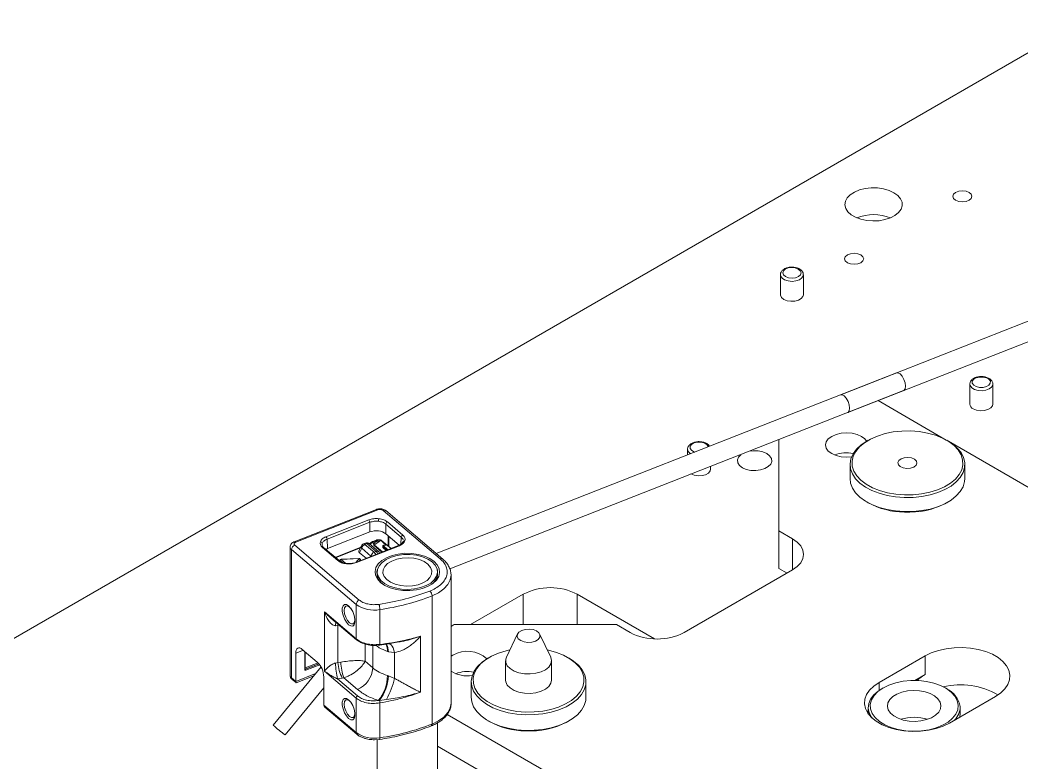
# Model space of a CAD drawing. Header units: millimetres. Extents: x 29 to 2500, y -68 to 1852.
# Drawn here: x 1728.9 to 1990.7, y 995.1 to 1189.2 of the extents above; entities that cross this region are included whole.
import ezdxf

# ---------------------------------------------------------------- set-up
doc = ezdxf.new("R2010")
doc.units = ezdxf.units.MM
doc.header["$LTSCALE"] = 6

msp = doc.modelspace()

# ---------------------------------------------------------------- linework, layer by layer
at = {"color": 7, "linetype": 'Continuous', "lineweight": 18}
for p, q in [((2007.132, 1189.167), (1613.98, 962.205)), ((2075.715, 1143.196), (1943.385, 1091.276)), ((1945.212, 1086.621), (2077.541, 1138.542)), ((1927.623, 1122.63), (1927.623, 1117.405)), ((1933.623, 1117.405), (1933.623, 1122.63)), ((1957.966, 1096.996), (1837.682, 1049.802)), ((1841.23, 1045.823), (1959.792, 1092.342)), ((1977.12, 1094.056), (1977.12, 1088.83)), ((1983.12, 1094.056), (1983.119, 1094)), ((1983.12, 1088.83), (1983.12, 1094.056)), ((1970.955, 1079.442), (1953.135, 1089.73)), ((1927.229, 1079.565), (1927.229, 1055.7)), ((1950.561, 1079.376), (1950.208, 1079.172)), ((1971.424, 1079.172), (1971.071, 1079.376)), ((2061.086, 1027.41), (1971.533, 1079.109)), ((1903.369, 1077.034), (1903.369, 1075.575)), ((1909.103, 1077.825), (1908.763, 1078.253)), ((1909.369, 1071.808), (1909.369, 1072.558)), ((1945.816, 1073.05), (1945.816, 1069.375)), ((1975.816, 1069.375), (1975.816, 1073.05)), ((1950.208, 1063.253), (1950.561, 1063.049)), ((1971.071, 1063.049), (1971.424, 1063.253)), ((1822.107, 1061.313), (1800.603, 1052.876)), ((1800.969, 1052.762), (1822.472, 1061.199)), ((1823.861, 1061.046), (1838.757, 1048.394)), ((1839.405, 1048.339), (1824.509, 1060.992)), ((1820.095, 1058.576), (1808.88, 1054.176)), ((1809.161, 1053.54), (1820.376, 1057.94)), ((1820.376, 1057.94), (1820.355, 1055.416)), ((1828.98, 1054.623), (1824.955, 1058.041)), ((1820.355, 1055.416), (1809.271, 1051.067)), ((1824.542, 1057.481), (1824.521, 1054.958)), ((1824.542, 1057.481), (1828.567, 1054.063)), ((1930.764, 1053.659), (1927.229, 1055.7)), ((1927.229, 1055.7), (1927.229, 1045.902)), ((1807.903, 1052.004), (1807.901, 1052.437)), ((1809.161, 1053.54), (1809.271, 1051.067)), ((1819.209, 1052.5), (1818.68, 1052.292)), ((1821.067, 1052.913), (1820.198, 1052.351)), ((1821.309, 1052.882), (1820.324, 1052.245)), ((1822.015, 1053.288), (1821.093, 1052.926)), ((1822.198, 1053.23), (1821.309, 1052.882)), ((1821.434, 1052.55), (1822.322, 1053.125)), ((1822.546, 1052.764), (1821.658, 1052.19)), ((1822.322, 1053.125), (1822.198, 1053.23)), ((1823.06, 1053.329), (1823.068, 1053.328)), ((1823.068, 1053.328), (1823.069, 1053.327)), ((1824.643, 1051.991), (1823.069, 1053.327)), ((1825.881, 1051.093), (1823.492, 1053.122)), ((1828.049, 1051.961), (1824.521, 1054.958)), ((1825.118, 1054.451), (1825.118, 1051.741)), ((1825.337, 1051.555), (1825.337, 1054.265)), ((1828.567, 1054.063), (1828.483, 1052.204)), ((1829.031, 1053.049), (1829.033, 1052.77)), ((1930.764, 1045.495), (1930.764, 1053.659)), ((1799.531, 1051.468), (1799.531, 1017.99)), ((1799.877, 1050.819), (1816.74, 1036.495)), ((1799.877, 1017.341), (1799.877, 1050.819)), ((1817.567, 1037.636), (1800.704, 1051.96)), ((1807.953, 1051.37), (1811.978, 1047.952)), ((1812.301, 1047.924), (1808.277, 1051.343)), ((1817.949, 1051.407), (1811.281, 1048.791)), ((1817.91, 1051.329), (1811.332, 1048.748)), ((1817.873, 1051.254), (1811.38, 1048.707)), ((1827.87, 1051.874), (1816.656, 1047.474)), ((1816.838, 1047.416), (1828.053, 1051.817)), ((1818.151, 1051.809), (1817.497, 1050.503)), ((1818.23, 1051.184), (1817.644, 1050.012)), ((1817.644, 1050.012), (1819.376, 1048.541)), ((1820.636, 1049.14), (1818.23, 1051.184)), ((1819.574, 1052.386), (1819.045, 1052.178)), ((1819.045, 1052.178), (1821.451, 1050.135)), ((1821.98, 1050.342), (1819.574, 1052.386)), ((1822.627, 1050.288), (1820.222, 1052.331)), ((1823.511, 1050.163), (1821.369, 1051.983)), ((1821.451, 1050.135), (1821.98, 1050.342)), ((1823.631, 1050.21), (1821.563, 1051.967)), ((1823.718, 1051.72), (1823.718, 1051.475)), ((1825.083, 1050.78), (1823.795, 1051.874)), ((1824.835, 1050.683), (1823.805, 1051.558)), ((1823.805, 1051.558), (1823.805, 1051.313)), ((1824.637, 1050.605), (1823.805, 1051.313)), ((1812.541, 1048.024), (1812.541, 1047.861)), ((1812.593, 1047.927), (1812.593, 1047.764)), ((1813.158, 1047.447), (1812.593, 1047.927)), ((1817.55, 1048.524), (1812.828, 1048.324)), ((1817.563, 1048.47), (1812.841, 1048.269)), ((1812.841, 1048.269), (1814.07, 1047.225)), ((1816.764, 1047.516), (1817.563, 1048.47)), ((1817.833, 1048.149), (1817.566, 1047.831)), ((1817.77, 1047.911), (1817.833, 1047.986)), ((1817.833, 1047.986), (1817.833, 1048.149)), ((1817.863, 1048.061), (1817.863, 1048.225)), ((1820.642, 1049.038), (1820.636, 1049.14)), ((1822.243, 1044.979), (1822.243, 1043.883)), ((1838.043, 1043.883), (1838.043, 1044.979)), ((1902.48, 1029.167), (1930.764, 1045.495)), ((1929.349, 1044.678), (1927.229, 1045.902)), ((1841.573, 1010.692), (1841.573, 1044.17)), ((1836.594, 1005.223), (1836.594, 1038.701)), ((1846.647, 1031.208), (1860.407, 1039.152)), ((1860.407, 1031.208), (1860.407, 1039.152)), ((1874.549, 1039.152), (1894.752, 1027.489)), ((1874.549, 1039.152), (1874.549, 1031.208)), ((1816.74, 1027.499), (1808.468, 1034.526)), ((1808.468, 1034.526), (1808.468, 1019.04)), ((1815.049, 1035.79), (1815.425, 1035.397)), ((1816.74, 1036.495), (1816.74, 1027.499)), ((1822.966, 1035.132), (1822.966, 1026.037)), ((1810.19, 1032.92), (1816.83, 1027.281)), ((1812.01, 1030.988), (1811.381, 1030.929)), ((1812.037, 1031.351), (1812.01, 1030.988)), ((1812.392, 1031.05), (1812.01, 1030.988)), ((1812.01, 1021.284), (1812.01, 1030.988)), ((1842.376, 1031.208), (1841.573, 1030.745)), ((1884.802, 1031.208), (1842.376, 1031.208)), ((1884.802, 1031.208), (1888.338, 1029.167)), ((1816.854, 1027.263), (1816.83, 1027.281)), ((1824.714, 1026.077), (1827.944, 1026.675)), ((1833.57, 1028.194), (1833.57, 1013.537)), ((1858.929, 1028.772), (1856.036, 1022.699)), ((1867.607, 1022.699), (1864.714, 1028.772)), ((1802.974, 1024.509), (1801.001, 1023.735)), ((1801.001, 1023.735), (1801.001, 1016.386)), ((1806.622, 1021.41), (1802.687, 1024.752)), ((1803.317, 1019.499), (1803.317, 1024.217)), ((1803.404, 1019.595), (1803.404, 1024.143)), ((1819.094, 1026.163), (1819.094, 1021.634)), ((1821.115, 1025.783), (1821.115, 1019.917)), ((1822.547, 1025.874), (1822.834, 1025.89)), ((1822.911, 1025.823), (1824.707, 1026.067)), ((1825.179, 1024.146), (1824.933, 1024.226)), ((1826.827, 1023.954), (1825.179, 1024.146)), ((1826.827, 1023.954), (1826.827, 1017.137)), ((1806.822, 1021.223), (1803.404, 1019.882)), ((1807.023, 1020.999), (1803.479, 1019.609)), ((1811.381, 1021.155), (1812.01, 1021.284)), ((1812.01, 1021.284), (1812.75, 1021.425)), ((1819.094, 1021.634), (1821.115, 1019.917)), ((1842.022, 1023.248), (1841.573, 1022.955)), ((1851.567, 1022.636), (1851.213, 1022.431)), ((1855.821, 1021.78), (1855.821, 1016.718)), ((1867.821, 1016.718), (1867.821, 1021.78)), ((1872.43, 1022.431), (1872.076, 1022.636)), ((1965.412, 1023.044), (1953.392, 1016.105)), ((1965.412, 1018.145), (1965.412, 1023.044)), ((1807.588, 1020.148), (1795.118, 1004.925)), ((1806.166, 1018.412), (1801.001, 1016.386)), ((1803.479, 1019.609), (1803.535, 1019.561)), ((1807.066, 1020.946), (1803.535, 1019.561)), ((1807.242, 1020.712), (1803.648, 1019.302)), ((1808.468, 1019.04), (1816.74, 1012.013)), ((1801.001, 1016.386), (1799.877, 1017.341)), ((1800.056, 1016.903), (1801.059, 1016.052)), ((1801.094, 1016.046), (1805.712, 1017.858)), ((1808.308, 1010.179), (1808.308, 1017.528)), ((1813.157, 1017.25), (1811.901, 1017.027)), ((1817.139, 1012.578), (1811.901, 1017.027)), ((1813.527, 1017.326), (1813.157, 1017.25)), ((1817.124, 1014.271), (1813.527, 1017.326)), ((1824.933, 1017.9), (1825.179, 1017.819)), ((1825.179, 1017.819), (1826.827, 1017.137)), ((1846.821, 1016.309), (1846.821, 1012.227)), ((1876.821, 1012.227), (1876.821, 1016.309)), ((1953.392, 1014.026), (1953.392, 1016.105)), ((1965.412, 1018.145), (1962.77, 1016.619)), ((1798.212, 1002.39), (1808.308, 1014.715)), ((1954.451, 1014.675), (1954.097, 1014.471)), ((1971.071, 1014.471), (1970.717, 1014.675)), ((1815.049, 1011.294), (1815.425, 1010.9)), ((1816.74, 1012.013), (1816.74, 1003.017)), ((1822.834, 1011.417), (1822.547, 1011.388)), ((1824.714, 1011.653), (1822.834, 1011.417)), ((1822.966, 1001.654), (1822.966, 1010.75)), ((1971.776, 1005.491), (1983.797, 1012.431)), ((1816.74, 1003.017), (1808.308, 1010.179)), ((1808.61, 1009.638), (1816.92, 1002.58)), ((1950.584, 1008.785), (1950.296, 1008.348)), ((1950.584, 1009.573), (1950.584, 1008.022)), ((1950.584, 1008.022), (1950.589, 1007.816)), ((1974.463, 1007.043), (1974.584, 1008.022)), ((1974.584, 1008.022), (1974.584, 1009.573)), ((1838.043, 949.069), (1838.043, 1005.586)), ((1840.548, 1007.771), (1975.312, 929.974)), ((1851.213, 1006.105), (1851.567, 1005.9)), ((1872.076, 1005.9), (1872.43, 1006.105)), ((1821.537, 1001.128), (1822.863, 1001.226)), ((1822.243, 1001.18), (1822.243, 949.076)), ((1838.043, 999.419), (1975.312, 920.175))]:
    msp.add_line(p, q, dxfattribs=at)
at = {"color": 7, "linetype": 'Continuous', "lineweight": 18, "flags": 128}
for points in [[(1957.281, 1144.06), (1956.017, 1144.647), (1954.564, 1145.063), (1952.99, 1145.289), (1951.369, 1145.314), (1949.776, 1145.138), (1948.286, 1144.768), (1946.969, 1144.222), (1945.886, 1143.525), (1945.088, 1142.71), (1944.612, 1141.815), (1944.48, 1140.881), (1944.699, 1139.954), (1945.258, 1139.075), (1946.132, 1138.286), (1947.279, 1137.624), (1948.645, 1137.12), (1950.167, 1136.797), (1951.774, 1136.671), (1953.391, 1136.747), (1954.941, 1137.021), (1956.353, 1137.482), (1957.56, 1138.107), (1958.506, 1138.868), (1959.147, 1139.728), (1959.453, 1140.647), (1959.409, 1141.583), (1959.017, 1142.492), (1958.297, 1143.331), (1957.281, 1144.06)], [(1976.938, 1144.142), (1976.127, 1144.455), (1975.17, 1144.565), (1974.214, 1144.455), (1973.403, 1144.142), (1972.861, 1143.674), (1972.67, 1143.121), (1972.861, 1142.569), (1973.403, 1142.101), (1974.214, 1141.788), (1975.17, 1141.678), (1976.127, 1141.788), (1976.938, 1142.101), (1977.48, 1142.569), (1977.67, 1143.121), (1977.48, 1143.674), (1976.938, 1144.142)], [(1948.654, 1127.814), (1947.843, 1128.127), (1946.886, 1128.236), (1945.929, 1128.127), (1945.118, 1127.814), (1944.576, 1127.346), (1944.386, 1126.793), (1944.576, 1126.241), (1945.118, 1125.773), (1945.929, 1125.46), (1946.886, 1125.35), (1947.843, 1125.46), (1948.654, 1125.773), (1949.196, 1126.241), (1949.386, 1126.793), (1949.196, 1127.346), (1948.654, 1127.814)], [(1930.659, 1121.735), (1931.575, 1121.848), (1932.345, 1122.156), (1932.854, 1122.609), (1933.022, 1123.141), (1932.826, 1123.67), (1932.294, 1124.115), (1931.508, 1124.408), (1930.586, 1124.506), (1929.671, 1124.392), (1928.9, 1124.085), (1928.392, 1123.631), (1928.223, 1123.099), (1928.42, 1122.571), (1928.951, 1122.126), (1929.738, 1121.832), (1930.659, 1121.735)], [(1930.668, 1120.899), (1929.639, 1120.994), (1928.729, 1121.287), (1928.048, 1121.742), (1927.676, 1122.304), (1927.623, 1122.623)], [(1933.623, 1122.634), (1933.585, 1122.355), (1933.243, 1121.787), (1932.586, 1121.321), (1931.691, 1121.012), (1930.668, 1120.899)], [(1927.623, 1117.405), (1927.634, 1117.254), (1927.904, 1116.673), (1928.501, 1116.18), (1929.355, 1115.835), (1930.361, 1115.679), (1931.399, 1115.732), (1932.343, 1115.986), (1933.08, 1116.411), (1933.52, 1116.956), (1933.623, 1117.405)], [(1957.966, 1096.996), (1958.341, 1097.012), (1958.879, 1096.711), (1959.417, 1096.098), (1959.873, 1095.269), (1960.178, 1094.348), (1960.285, 1093.476), (1960.178, 1092.785), (1959.873, 1092.382), (1959.792, 1092.342)], [(1982.12, 1095.312), (1981.46, 1095.696), (1980.596, 1095.904), (1979.659, 1095.906), (1978.793, 1095.7), (1978.129, 1095.319), (1977.768, 1094.821), (1977.765, 1094.28), (1978.12, 1093.78), (1978.78, 1093.396), (1979.644, 1093.188), (1980.581, 1093.186), (1981.447, 1093.392), (1982.111, 1093.773), (1982.473, 1094.271), (1982.476, 1094.812), (1982.12, 1095.312)], [(1983.119, 1094), (1983.101, 1093.862), (1982.807, 1093.285), (1982.188, 1092.801), (1981.32, 1092.469), (1980.307, 1092.328), (1979.272, 1092.395), (1978.339, 1092.663), (1977.62, 1093.099), (1977.204, 1093.65), (1977.121, 1094.024)], [(1945.212, 1086.621), (1945.292, 1086.661), (1945.597, 1087.064), (1945.704, 1087.755), (1945.597, 1088.627), (1945.292, 1089.548), (1944.836, 1090.378), (1944.299, 1090.99), (1943.761, 1091.291), (1943.385, 1091.276)], [(1977.999, 1087.606), (1978.852, 1087.261), (1979.859, 1087.105), (1980.897, 1087.157), (1981.841, 1087.412), (1982.578, 1087.837), (1983.018, 1088.382), (1983.12, 1088.83)], [(1950.138, 1079.131), (1949.669, 1079.739), (1948.795, 1080.397), (1947.656, 1080.901), (1946.33, 1081.219), (1944.906, 1081.327), (1943.483, 1081.219), (1942.156, 1080.901), (1941.017, 1080.397)], [(1960.009, 1065.1), (1962.284, 1065.13), (1964.522, 1065.365), (1966.67, 1065.8), (1968.673, 1066.423), (1970.483, 1067.219), (1972.054, 1068.169), (1973.349, 1069.249), (1974.336, 1070.432), (1974.989, 1071.69), (1975.294, 1072.992), (1975.242, 1074.305), (1974.834, 1075.598), (1974.082, 1076.837), (1973.003, 1077.994), (1971.624, 1079.038), (1969.979, 1079.946), (1968.108, 1080.693), (1966.057, 1081.263), (1963.878, 1081.64), (1961.623, 1081.816), (1959.348, 1081.786), (1957.11, 1081.551), (1954.963, 1081.116), (1952.959, 1080.493), (1951.15, 1079.697), (1949.578, 1078.747), (1948.283, 1077.667), (1947.297, 1076.484), (1946.643, 1075.226), (1946.339, 1073.924), (1946.391, 1072.611), (1946.798, 1071.318), (1947.55, 1070.079), (1948.629, 1068.922), (1950.008, 1067.878), (1951.654, 1066.97), (1953.524, 1066.223), (1955.575, 1065.653), (1957.754, 1065.276), (1960.009, 1065.1)], [(1908.369, 1078.29), (1907.709, 1078.673), (1906.845, 1078.882), (1905.908, 1078.884), (1905.042, 1078.678), (1904.378, 1078.297), (1904.017, 1077.799), (1904.014, 1077.258), (1904.369, 1076.758), (1905.029, 1076.374), (1905.229, 1076.305)], [(1941.017, 1080.397), (1940.143, 1079.739), (1939.594, 1078.973), (1939.406, 1078.152), (1939.594, 1077.33), (1940.143, 1076.564), (1941.017, 1075.906), (1942.156, 1075.402), (1943.483, 1075.085), (1944.906, 1074.977), (1946.23, 1075.07)], [(1959.981, 1064.404), (1957.705, 1064.579), (1955.501, 1064.952), (1953.423, 1065.515), (1951.517, 1066.255), (1949.829, 1067.154), (1948.399, 1068.192), (1947.26, 1069.343), (1946.439, 1070.581), (1945.954, 1071.877), (1945.818, 1073.2), (1946.034, 1074.52), (1946.596, 1075.805), (1947.491, 1077.026), (1948.699, 1078.154), (1950.191, 1079.162), (1950.208, 1079.172)], [(1971.424, 1079.172), (1972.553, 1078.442), (1973.841, 1077.345), (1974.824, 1076.147), (1975.479, 1074.876), (1975.79, 1073.562), (1975.75, 1072.237), (1975.36, 1070.93), (1974.629, 1069.674), (1973.575, 1068.496), (1972.221, 1067.425), (1970.6, 1066.486), (1968.75, 1065.701), (1966.713, 1065.088), (1964.539, 1064.661), (1962.277, 1064.432), (1959.981, 1064.404)], [(1908.752, 1077.687), (1908.724, 1077.79), (1908.369, 1078.29)], [(1919.48, 1076.525), (1920.544, 1076.644), (1921.821, 1076.592), (1923.021, 1076.333), (1924.047, 1075.89), (1924.814, 1075.298), (1925.262, 1074.605), (1925.353, 1073.868), (1925.081, 1073.145), (1924.467, 1072.496), (1923.561, 1071.974), (1922.437, 1071.619), (1921.186, 1071.462), (1919.908, 1071.515), (1918.708, 1071.773), (1917.683, 1072.216), (1917.683, 1072.216)], [(1917.683, 1072.216), (1916.915, 1072.808), (1916.467, 1073.501), (1916.376, 1074.239), (1916.648, 1074.961), (1917.262, 1075.61), (1917.393, 1075.706)], [(1960.677, 1072.017), (1961.643, 1072.096), (1962.483, 1072.382), (1963.069, 1072.832), (1963.312, 1073.378), (1963.176, 1073.935), (1962.68, 1074.42), (1961.9, 1074.759), (1960.955, 1074.899), (1959.989, 1074.82), (1959.15, 1074.534), (1958.563, 1074.084), (1958.32, 1073.538), (1958.457, 1072.981), (1958.953, 1072.496), (1959.732, 1072.157), (1960.677, 1072.017)], [(1904.248, 1070.584), (1905.101, 1070.239), (1906.107, 1070.083), (1907.145, 1070.135), (1908.09, 1070.389), (1908.826, 1070.815), (1909.267, 1071.36), (1909.369, 1071.808)], [(1945.816, 1069.375), (1945.954, 1068.202), (1946.439, 1066.906), (1947.26, 1065.668), (1948.399, 1064.517), (1949.829, 1063.48), (1951.517, 1062.581), (1953.423, 1061.841), (1955.501, 1061.278), (1957.705, 1060.904), (1959.981, 1060.729)], [(1959.981, 1060.729), (1962.277, 1060.757), (1964.539, 1060.987), (1966.713, 1061.413), (1968.75, 1062.026), (1970.6, 1062.812), (1972.221, 1063.751), (1973.575, 1064.822), (1974.629, 1065.999), (1975.36, 1067.256), (1975.75, 1068.563), (1975.816, 1069.375)], [(1930.764, 1053.659), (1932.008, 1052.785), (1932.932, 1051.787), (1933.501, 1050.704), (1933.693, 1049.577), (1933.501, 1048.451), (1932.932, 1047.368), (1932.008, 1046.37), (1930.764, 1045.495)], [(1837.131, 1047.721), (1837.966, 1046.822), (1838.459, 1045.843), (1838.589, 1044.826), (1838.349, 1043.815), (1837.751, 1042.856), (1836.82, 1041.989), (1835.597, 1041.253), (1834.136, 1040.68), (1832.501, 1040.294), (1830.762, 1040.114), (1828.996, 1040.146), (1827.281, 1040.389), (1825.69, 1040.833), (1824.294, 1041.458), (1823.154, 1042.237), (1822.319, 1043.135), (1821.826, 1044.115), (1821.697, 1045.132), (1821.937, 1046.142), (1822.535, 1047.102), (1823.466, 1047.968), (1824.688, 1048.704), (1826.149, 1049.278), (1827.785, 1049.663), (1829.524, 1049.844), (1831.289, 1049.812), (1833.005, 1049.568), (1834.595, 1049.125), (1835.991, 1048.5), (1837.131, 1047.721)], [(1814.271, 1047.191), (1814.267, 1047.191), (1814.251, 1047.179), (1814.234, 1047.149), (1814.216, 1047.103)], [(1817.833, 1048.149), (1817.857, 1048.192), (1817.863, 1048.225)], [(1817.863, 1048.061), (1817.857, 1048.029), (1817.833, 1047.986)], [(1820.636, 1049.14), (1820.759, 1049.114), (1820.814, 1049.105)], [(1833.583, 1040.873), (1835.032, 1041.396), (1836.251, 1042.087), (1837.186, 1042.912), (1837.79, 1043.835), (1838.037, 1044.811), (1837.915, 1045.794), (1837.43, 1046.74), (1836.604, 1047.603), (1835.476, 1048.343), (1834.098, 1048.926), (1832.535, 1049.325), (1830.861, 1049.52), (1829.153, 1049.503), (1827.491, 1049.275), (1825.954, 1048.845), (1824.612, 1048.235), (1823.528, 1047.472), (1822.754, 1046.593), (1822.326, 1045.639), (1822.263, 1044.653), (1822.568, 1043.683), (1823.228, 1042.773), (1824.211, 1041.967), (1825.471, 1041.301), (1826.95, 1040.807), (1828.578, 1040.508), (1830.279, 1040.419), (1831.974, 1040.542), (1833.583, 1040.873)], [(1832.93, 1041.653), (1834.228, 1042.135), (1835.288, 1042.782), (1836.05, 1043.556), (1836.468, 1044.414), (1836.518, 1045.304), (1836.198, 1046.175), (1835.526, 1046.977), (1834.541, 1047.663), (1833.301, 1048.192), (1831.877, 1048.535), (1830.352, 1048.671), (1828.815, 1048.593), (1827.356, 1048.304), (1826.058, 1047.823), (1824.997, 1047.176), (1824.236, 1046.401), (1823.818, 1045.544), (1823.768, 1044.653), (1824.088, 1043.782), (1824.76, 1042.98), (1825.744, 1042.295), (1826.985, 1041.765), (1828.409, 1041.422), (1829.934, 1041.286), (1831.47, 1041.364), (1832.93, 1041.653)], [(1836.594, 1038.701), (1838.311, 1039.537), (1839.713, 1040.55), (1840.748, 1041.7), (1841.376, 1042.945), (1841.573, 1044.17)], [(1841.573, 1044.17), (1841.573, 1044.237), (1841.566, 1044.409)], [(1814.801, 1036.101), (1815.378, 1035.464), (1815.885, 1034.607), (1816.261, 1033.636), (1816.462, 1032.666), (1816.462, 1031.816), (1816.261, 1031.186), (1815.885, 1030.854), (1815.378, 1030.86), (1814.801, 1031.202), (1814.224, 1031.84), (1813.717, 1032.696), (1813.34, 1033.667), (1813.14, 1034.637), (1813.14, 1035.488), (1813.34, 1036.117), (1813.717, 1036.449), (1814.224, 1036.443), (1814.801, 1036.101)], [(1816.445, 1032.797), (1816.455, 1032.555), (1816.348, 1031.865), (1816.043, 1031.462), (1815.587, 1031.406), (1815.049, 1031.708), (1814.512, 1032.32), (1814.056, 1033.15), (1813.751, 1034.071), (1813.644, 1034.943), (1813.751, 1035.633), (1814.056, 1036.037), (1814.512, 1036.092), (1815.049, 1035.79), (1815.049, 1035.79)], [(1861.988, 1030.042), (1860.954, 1029.97), (1860.024, 1029.699), (1859.311, 1029.261), (1858.9, 1028.708), (1858.842, 1028.107), (1859.144, 1027.531), (1859.768, 1027.05), (1860.64, 1026.721), (1861.654, 1026.583), (1862.689, 1026.655), (1863.619, 1026.926), (1864.332, 1027.365), (1864.742, 1027.917), (1864.8, 1028.518), (1864.499, 1029.094), (1863.874, 1029.575), (1863.003, 1029.905), (1861.988, 1030.042)], [(1826.827, 1023.954), (1826.655, 1024.579), (1826.445, 1025.121), (1826.202, 1025.568), (1825.931, 1025.908), (1825.64, 1026.133), (1825.335, 1026.237), (1825.27, 1026.244)], [(1802.687, 1024.752), (1802.358, 1024.984), (1802.042, 1025.114), (1801.75, 1025.135), (1801.495, 1025.047), (1801.285, 1024.854), (1801.129, 1024.563), (1801.033, 1024.185), (1801.001, 1023.735)], [(1822.966, 1026.037), (1822.961, 1025.965), (1822.951, 1025.905), (1822.938, 1025.86), (1822.922, 1025.832), (1822.902, 1025.82), (1822.881, 1025.826), (1822.858, 1025.85), (1822.834, 1025.89)], [(1856.942, 1024.6), (1855.968, 1024.376), (1853.964, 1023.753), (1852.155, 1022.957), (1850.583, 1022.007), (1849.288, 1020.927), (1848.302, 1019.743), (1847.648, 1018.485), (1847.344, 1017.184), (1847.396, 1015.87), (1847.803, 1014.578), (1848.555, 1013.338), (1849.634, 1012.182), (1851.013, 1011.137), (1852.659, 1010.23), (1854.53, 1009.482), (1856.58, 1008.913), (1858.759, 1008.536), (1861.014, 1008.36)], [(1861.014, 1008.36), (1863.289, 1008.39), (1865.527, 1008.625), (1867.675, 1009.059), (1869.678, 1009.682), (1871.488, 1010.478), (1873.059, 1011.428), (1874.354, 1012.508), (1875.341, 1013.692), (1875.994, 1014.95), (1876.299, 1016.252), (1876.247, 1017.565), (1875.84, 1018.857), (1875.087, 1020.097), (1874.008, 1021.253), (1872.629, 1022.298), (1870.984, 1023.205), (1869.113, 1023.953), (1867.063, 1024.522), (1866.701, 1024.6)], [(1983.797, 1012.431), (1985.185, 1013.377), (1986.284, 1014.441), (1987.064, 1015.596), (1987.505, 1016.809), (1987.594, 1018.048), (1987.328, 1019.278), (1986.715, 1020.465), (1985.772, 1021.579), (1984.525, 1022.588), (1983.007, 1023.464), (1981.259, 1024.184), (1979.33, 1024.729), (1977.273, 1025.082), (1975.142, 1025.236), (1972.997, 1025.185), (1970.895, 1024.93), (1968.895, 1024.48), (1967.051, 1023.845), (1965.412, 1023.044)], [(1860.986, 1007.664), (1858.71, 1007.838), (1856.506, 1008.212), (1854.428, 1008.775), (1852.522, 1009.515), (1850.834, 1010.414), (1849.404, 1011.451), (1848.265, 1012.603), (1847.444, 1013.841), (1846.959, 1015.136), (1846.823, 1016.46), (1847.039, 1017.78), (1847.601, 1019.065), (1848.496, 1020.286), (1849.704, 1021.414), (1851.196, 1022.422), (1851.213, 1022.431)], [(1856.036, 1022.699), (1855.863, 1022.19), (1855.874, 1021.322), (1856.258, 1020.482), (1856.992, 1019.724), (1858.03, 1019.096), (1859.305, 1018.636), (1860.739, 1018.373), (1862.241, 1018.325), (1863.716, 1018.494), (1865.072, 1018.869), (1866.224, 1019.427), (1867.1, 1020.133), (1867.643, 1020.943), (1867.821, 1021.805), (1867.622, 1022.666), (1867.607, 1022.699)], [(1872.43, 1022.431), (1873.558, 1021.702), (1874.846, 1020.605), (1875.829, 1019.406), (1876.484, 1018.136), (1876.795, 1016.822), (1876.755, 1015.497), (1876.365, 1014.19), (1875.634, 1012.933), (1874.58, 1011.756), (1873.226, 1010.685), (1871.605, 1009.746), (1869.755, 1008.96), (1867.719, 1008.347), (1865.544, 1007.921), (1863.282, 1007.691), (1860.986, 1007.664)], [(1855.821, 1016.718), (1855.874, 1016.259), (1856.258, 1015.42), (1856.992, 1014.662), (1858.03, 1014.033), (1859.305, 1013.573), (1860.739, 1013.311), (1862.241, 1013.262), (1863.716, 1013.431), (1865.072, 1013.807), (1866.224, 1014.365), (1867.1, 1015.071), (1867.643, 1015.88), (1867.821, 1016.718)], [(1953.392, 1016.105), (1952.004, 1015.159), (1950.905, 1014.094), (1950.124, 1012.939), (1949.684, 1011.726), (1949.595, 1010.488), (1949.861, 1009.258), (1950.473, 1008.07), (1951.416, 1006.956), (1952.664, 1005.948), (1954.182, 1005.071), (1955.929, 1004.351), (1957.858, 1003.807), (1959.916, 1003.453), (1962.047, 1003.3), (1964.192, 1003.351), (1966.293, 1003.605), (1968.293, 1004.056), (1970.138, 1004.69), (1971.776, 1005.491)], [(1974.079, 1010.179), (1973.833, 1011.361), (1973.226, 1012.498), (1972.276, 1013.555), (1971.015, 1014.496), (1969.483, 1015.293), (1967.73, 1015.919), (1965.811, 1016.354), (1963.788, 1016.584), (1961.726, 1016.602), (1959.692, 1016.407), (1957.751, 1016.006), (1955.966, 1015.411), (1954.393, 1014.641), (1953.083, 1013.722), (1952.079, 1012.683), (1951.412, 1011.556), (1951.105, 1010.379), (1951.166, 1009.19), (1951.594, 1008.026), (1952.376, 1006.924), (1953.486, 1005.921), (1954.888, 1005.048), (1956.537, 1004.334), (1958.381, 1003.802), (1960.36, 1003.468), (1962.41, 1003.343), (1964.466, 1003.432), (1966.462, 1003.731), (1968.332, 1004.232), (1970.019, 1004.916), (1971.466, 1005.764), (1972.627, 1006.748), (1973.466, 1007.835), (1973.955, 1008.991), (1974.079, 1010.179)], [(1951.599, 1006.784), (1951.435, 1007.011), (1950.834, 1008.168), (1950.589, 1009.367), (1950.709, 1010.572), (1951.19, 1011.748), (1952.018, 1012.857), (1953.166, 1013.866), (1954.097, 1014.471)], [(1962.792, 1005.942), (1964.344, 1006.07), (1965.807, 1006.394), (1967.109, 1006.898), (1968.184, 1007.557), (1968.978, 1008.337), (1969.452, 1009.2), (1969.581, 1010.102), (1969.359, 1010.997), (1968.798, 1011.842), (1967.924, 1012.594), (1966.784, 1013.214), (1965.432, 1013.673), (1963.938, 1013.946), (1962.376, 1014.021), (1960.824, 1013.893), (1959.36, 1013.568), (1958.059, 1013.064), (1956.984, 1012.406), (1956.19, 1011.626), (1955.716, 1010.763), (1955.587, 1009.861), (1955.809, 1008.965), (1956.37, 1008.12), (1957.243, 1007.369), (1958.384, 1006.748), (1959.736, 1006.29), (1961.23, 1006.017), (1962.792, 1005.942)], [(1814.801, 1011.605), (1815.378, 1010.967), (1815.885, 1010.111), (1816.261, 1009.14), (1816.462, 1008.17), (1816.462, 1007.319), (1816.261, 1006.69), (1815.885, 1006.358), (1815.378, 1006.364), (1814.801, 1006.706), (1814.224, 1007.343), (1813.717, 1008.2), (1813.34, 1009.171), (1813.14, 1010.141), (1813.14, 1010.991), (1813.34, 1011.621), (1813.717, 1011.953), (1814.224, 1011.947), (1814.801, 1011.605)], [(1816.445, 1008.301), (1816.455, 1008.059), (1816.348, 1007.369), (1816.043, 1006.965), (1815.587, 1006.91), (1815.049, 1007.211), (1814.512, 1007.824), (1814.056, 1008.653), (1813.751, 1009.574), (1813.644, 1010.446), (1813.751, 1011.137), (1814.056, 1011.54), (1814.512, 1011.596), (1815.049, 1011.294), (1815.049, 1011.294)], [(1841.573, 1010.692), (1841.376, 1009.467), (1840.748, 1008.222), (1839.713, 1007.072), (1838.311, 1006.059), (1836.594, 1005.223)], [(1846.821, 1012.227), (1846.959, 1011.054), (1847.444, 1009.758), (1848.265, 1008.52), (1849.404, 1007.369), (1850.834, 1006.331), (1852.522, 1005.432), (1854.428, 1004.692), (1856.506, 1004.129), (1858.71, 1003.756), (1860.986, 1003.581)], [(1860.986, 1003.581), (1863.282, 1003.609), (1865.544, 1003.838), (1867.719, 1004.265), (1869.755, 1004.878), (1871.605, 1005.663), (1873.226, 1006.602), (1874.58, 1007.673), (1875.634, 1008.851), (1876.365, 1010.107), (1876.755, 1011.414), (1876.821, 1012.227)]]:
    msp.add_lwpolyline(points, dxfattribs=at)
at = {"color": 7, "linetype": 'Continuous', "lineweight": 18}
for centre, radius, start, end in [((1951.977, 1126.413), 11.912, 68.38296, 111.61704), ((1978.545, 1088.925), 1.428, 183.79655, 247.52359), ((1904.85, 1077.187), 1.492, 187.14168, 241.48417), ((1944.908, 1067.282), 8.829, 78.4755, 110.73895), ((1960.182, 1080.793), 20.185, 241.53318, 269.5082), ((1961.205, 1081.484), 20.909, 266.72095, 298.15434), ((1822.195, 1060.955), 0.369, 41.37433, 103.85248), ((1824.141, 1060.493), 0.619, 53.57016, 116.82867), ((1819.438, 1057.906), 0.938, 2.07364, 45.57953), ((1825.23, 1058.197), 2.607, 164.59482, 179.64932), ((1825.209, 1057.421), 0.67, 112.2497, 174.85984), ((1800.691, 1052.517), 0.37, 41.40806, 103.59918), ((1807.382, 1052.36), 0.525, 8.40747, 86.91647), ((1808.223, 1053.506), 0.938, 2.07364, 45.57953), ((1819.574, 1051.569), 1, 49.65612, 111.42298), ((1819.298, 1052.144), 0.367, 41.18528, 104.04153), ((1819.854, 1051.831), 0.621, 53.68323, 116.7156), ((1821.567, 1052.248), 0.33, 113.69456, 233.24899), ((1821.218, 1052.167), 0.44, 3.02228, 60.66403), ((1822.059, 1053.109), 0.185, 41.37433, 103.85248), ((1822.795, 1051.829), 1.524, 79.99844, 113.08547), ((1822.107, 1052.741), 0.44, 3.02228, 60.66403), ((1822.872, 1052.382), 0.965, 49.98168, 78.20232), ((1829.234, 1054.003), 0.67, 112.2497, 174.85984), ((1829.434, 1052.713), 0.406, 77.3177, 171.967), ((1800.371, 1051.499), 0.84, 182.14026, 234.00596), ((1801.206, 1050.726), 1.332, 112.13559, 175.99328), ((1808.092, 1051.088), 0.315, 52.82288, 116.15017), ((1818.734, 1051.566), 0.632, 157.3562, 217.17001), ((1819.045, 1051.361), 1, 111.42298, 153.40644), ((1819.575, 1050.913), 1.371, 112.73473, 168.6205), ((1818.764, 1051.922), 0.38, 42.37851, 102.8483), ((1821.981, 1048.87), 1.371, 112.73473, 168.6205), ((1821.453, 1051.817), 0.186, 53.57016, 116.82867), ((1820.314, 1048.923), 1.661, 20.95903, 46.82182), ((1821.764, 1051.982), 0.233, 116.98151, 176.4596), ((1822.259, 1049.787), 0.621, 53.68323, 116.7156), ((1820.844, 1049.131), 1.661, 20.95903, 46.82182), ((1821.98, 1049.526), 1, 23.38847, 49.65612), ((1823.928, 1051.483), 0.21, 182.10184, 234.00843), ((1823.917, 1051.719), 0.197, 128.20126, 235.23275), ((1824.369, 1050.586), 1.431, 78.95751, 107.56217), ((1827.914, 1051.694), 0.185, 41.51495, 103.71186), ((1812.117, 1047.667), 0.317, 54.21653, 116.05839), ((1812.841, 1048.024), 0.3, 92.42885, 180), ((1812.667, 1048.029), 0.126, 182.02127, 234.089), ((1812.667, 1047.866), 0.126, 182.02127, 234.089), ((1812.992, 1047.899), 0.4, 112.13559, 175.99328), ((1812.753, 1048.278), 0.0887, 354.59392, 31.54382), ((1816.7, 1047.294), 0.185, 41.49067, 103.89665), ((1817.563, 1048.225), 0.3, 0, 92.42885), ((1817.474, 1048.478), 0.0887, 354.59392, 31.54382), ((1817.47, 1048.117), 0.364, 5.0268, 75.24773), ((1839.036, 1047.824), 0.634, 54.84014, 116.08338), ((1825.756, 1044.705), 3.552, 166.80691, 244.82914), ((1834.399, 1044.759), 3.668, 295.11069, 11.90661), ((1834.736, 1038.656), 1.859, 1.38562, 46.00017), ((1867.478, 1025.505), 15.37, 62.60967, 117.39033), ((1818.069, 1036.402), 1.332, 112.13559, 175.99328), ((1814.413, 1095.596), 61.065, 278.05118, 291.29842), ((1821.473, 1043.214), 8.218, 234.83631, 280.46597), ((1818.965, 1035.126), 4.001, 0.08715, 20.21145), ((1817.436, 1030.817), 6.056, 170.31579, 178.94019), ((1895.409, 1042.814), 15.37, 242.60967, 297.39033), ((1817.016, 1027.485), 0.276, 176.94957, 227.61082), ((1821.546, 1024.478), 3.396, 355.75348, 26.68002), ((1822.086, 1024.363), 3.101, 355.98406, 33.50625), ((1845.824, 1016.682), 7.587, 47.49844, 120.07054), ((1802.692, 1017.395), 5.618, 1.35103, 45.60975), ((1835.517, 1022.094), 24.154, 182.2261, 192.10738), ((1821.179, 1021.712), 9.179, 182.67144, 209.08398), ((1827.076, 1022.018), 14.338, 182.36958, 199.10285), ((1803.29, 1019.611), 0.115, 283.27062, 351.67975), ((1803.694, 1019.841), 0.316, 203.80611, 227.23492), ((1803.479, 1019.671), 0.124, 233.38884, 296.84218), ((1803.418, 1019.753), 0.157, 265.69549, 292.88166), ((1803.273, 1019.293), 0.375, 1.35103, 45.60975), ((1814.465, 1020.384), 6.667, 293.51282, 355.97776), ((1845.837, 1025.705), 7.903, 237.34925, 279.02152), ((1845.909, 1010.142), 8.82, 79.82646, 110.73342), ((1800.37, 1018.021), 0.84, 182.10184, 234.00843), ((1800.427, 1017.311), 0.551, 176.88715, 227.75381), ((1814.78, 1017.928), 10.153, 319.89998, 359.84681), ((1814.028, 1018.273), 11.161, 322.10103, 357.66854), ((1800.005, 1024.321), 27.767, 332.85787, 345.0057), ((1970.281, 1009.522), 9.902, 119.45015, 134.3336), ((1974.601, 995.966), 19.537, 59.72107, 103.20504), ((1968.381, 1008.803), 6.274, 8.95644, 64.61797), ((1817.405, 1011.966), 0.667, 113.51282, 175.97776), ((1820.696, 1010.649), 2.273, 2.53339, 19.75295), ((1969.623, 1009.77), 4.956, 315.20871, 0.10998), ((1861.187, 1023.645), 20.185, 241.53318, 269.5082), ((1862.21, 1024.335), 20.909, 266.72095, 298.15434), ((1962.584, 995.673), 11.34, 72.20644, 107.79356), ((1819.218, 1031.19), 35.646, 227.46123, 233.894), ((1817.29, 1002.987), 0.55, 176.87079, 228.10857), ((1821.473, 1009.735), 8.218, 234.83631, 280.46597), ((1814.413, 1062.118), 61.065, 278.05118, 291.29842), ((1836.149, 1005.147), 0.451, 302.88963, 9.68013), ((1822.459, 1001.547), 0.518, 321.49483, 11.93805)]:
    msp.add_arc(centre, radius, start, end, dxfattribs=at)
for centre, major_axis, ratio, start_param, end_param in [((1822.04, 1053.983), (3, 0.001), 0.5776556, 0.5970331, 2.1671442), ((1821.309, 1052.474), (-0.229, 0.446), 0.5382888, 5.5219292, 6.3658551), ((1822.322, 1051.492), (1.012, 1.751), 0.5651619, 0.2481263, 0.796475), ((1810.959, 1049.635), (3.002, -0.001), 0.57692, 2.1683338, 2.3539038), ((1818.519, 1050.312), (1.059, -0.056), 0.5535506, 2.9044319, 3.7693038), ((1801.266, 1017.188), (0.191, 1.144), 0.1608114, 2.3739719, 3.2374782), ((1809.698, 1010.026), (1.383, -0.23), 0.577199, 3.2374782, 3.9092134)]:
    msp.add_ellipse(centre, major_axis=major_axis, ratio=ratio, start_param=start_param, end_param=end_param, dxfattribs=at)
for points, knots in [([(1933.587, 1122.632), (1933.584, 1122.794), (1933.578, 1123.175), (1933.217, 1123.701), (1932.64, 1124.161), (1931.842, 1124.488), (1930.895, 1124.642), (1929.904, 1124.596), (1928.982, 1124.348), (1928.245, 1123.925), (1927.793, 1123.372), (1927.587, 1122.9), (1927.637, 1122.657), (1927.644, 1122.623)], [0, 0, 0, 0, 0.0684959, 0.1609976, 0.2572307, 0.3619719, 0.469633, 0.5773406, 0.6861396, 0.7975311, 0.8944061, 0.985198, 1, 1, 1, 1]), ([(1982.514, 1095.275), (1982.394, 1095.367), (1982.062, 1095.623), (1981.351, 1095.909), (1980.401, 1096.068), (1979.41, 1096.023), (1978.487, 1095.777), (1977.749, 1095.356), (1977.291, 1094.803), (1977.084, 1094.318), (1977.138, 1094.06), (1977.149, 1094.012)], [0, 0, 0, 0, 0.0735627, 0.2047975, 0.3376721, 0.4706034, 0.6048699, 0.7423157, 0.8619841, 0.9740719, 1, 1, 1, 1]), ([(1983.102, 1093.98), (1983.108, 1094.007), (1983.169, 1094.252), (1982.994, 1094.752), (1982.676, 1095.098), (1982.514, 1095.275)], [0, 0, 0, 0, 0.05876509, 0.51989109, 1, 1, 1, 1]), ([(1908.763, 1078.253), (1908.643, 1078.345), (1908.311, 1078.601), (1907.599, 1078.887), (1906.65, 1079.045), (1905.658, 1079.001), (1904.735, 1078.755), (1903.998, 1078.333), (1903.54, 1077.781), (1903.333, 1077.295), (1903.387, 1077.038), (1903.397, 1076.99)], [0, 0, 0, 0, 0.0735627, 0.2047975, 0.3376721, 0.4706034, 0.6048699, 0.7423157, 0.8619841, 0.9740719, 1, 1, 1, 1]), ([(1823.034, 1061.482), (1822.764, 1061.466), (1822.44, 1061.445), (1822.157, 1061.328), (1822.11, 1061.309)], [0, 0, 0, 0, 0.8336288, 1, 1, 1, 1]), ([(1822.472, 1061.199), (1822.584, 1061.233), (1822.756, 1061.286), (1823.019, 1061.303), (1823.223, 1061.293), (1823.419, 1061.259), (1823.653, 1061.188), (1823.78, 1061.102), (1823.861, 1061.046)], [0, 0, 0, 0, 0.239443, 0.3695502, 0.4999998, 0.6301073, 0.760557, 1, 1, 1, 1]), ([(1824.491, 1060.973), (1824.438, 1061.027), (1824.287, 1061.182), (1823.928, 1061.336), (1823.491, 1061.462), (1823.177, 1061.476), (1823.034, 1061.482)], [0, 0, 0, 0, 0.14782, 0.423679, 0.7389857, 1, 1, 1, 1]), ([(1822.717, 1058.89), (1822.253, 1058.913), (1821.325, 1058.959), (1820.505, 1058.704), (1820.095, 1058.576)], [0, 0, 0, 0, 0.4999537, 1, 1, 1, 1]), ([(1820.376, 1057.94), (1820.552, 1058.001), (1820.899, 1058.121), (1821.658, 1058.257), (1822.241, 1058.23), (1822.624, 1058.213)], [0, 0, 0, 0, 0.2608596, 0.5148415, 1, 1, 1, 1]), ([(1822.624, 1058.213), (1822.99, 1058.148), (1823.549, 1058.049), (1824.17, 1057.761), (1824.417, 1057.575), (1824.542, 1057.481)], [0, 0, 0, 0, 0.4851585, 0.7391404, 1, 1, 1, 1]), ([(1824.955, 1058.041), (1824.655, 1058.247), (1824.056, 1058.658), (1823.163, 1058.813), (1822.717, 1058.89)], [0, 0, 0, 0, 0.5000463, 1, 1, 1, 1]), ([(1800.606, 1052.872), (1800.56, 1052.855), (1800.358, 1052.78), (1800.039, 1052.569), (1799.714, 1052.195), (1799.533, 1051.799), (1799.551, 1051.548), (1799.556, 1051.467)], [0, 0, 0, 0, 0.07599, 0.3357239, 0.6015862, 0.8720747, 1, 1, 1, 1]), ([(1800.704, 1051.96), (1800.644, 1052.024), (1800.552, 1052.124), (1800.524, 1052.275), (1800.542, 1052.393), (1800.601, 1052.507), (1800.723, 1052.642), (1800.872, 1052.715), (1800.969, 1052.762)], [0, 0, 0, 0, 0.239443, 0.3695502, 0.4999998, 0.6301073, 0.760557, 1, 1, 1, 1]), ([(1807.41, 1052.884), (1807.37, 1052.616), (1807.29, 1052.08), (1807.732, 1051.607), (1807.953, 1051.37)], [0, 0, 0, 0, 0.4999537, 1, 1, 1, 1]), ([(1808.88, 1054.176), (1808.524, 1054.003), (1807.811, 1053.656), (1807.544, 1053.141), (1807.41, 1052.884)], [0, 0, 0, 0, 0.5000463, 1, 1, 1, 1]), ([(1807.901, 1052.437), (1808.013, 1052.648), (1808.185, 1052.97), (1808.68, 1053.327), (1808.999, 1053.468), (1809.161, 1053.54)], [0, 0, 0, 0, 0.4851585, 0.7391404, 1, 1, 1, 1]), ([(1822.665, 1053.402), (1822.504, 1053.396), (1822.286, 1053.388), (1822.071, 1053.308), (1822.015, 1053.288)], [0, 0, 0, 0, 0.7392884, 1, 1, 1, 1]), ([(1823.068, 1053.328), (1823.078, 1053.317), (1823.101, 1053.291), (1823.104, 1053.233), (1823.05, 1053.119), (1822.849, 1052.958), (1822.655, 1052.834), (1822.546, 1052.764)], [0, 0, 0, 0, 0.0543983, 0.1283682, 0.2522686, 0.5792594, 1, 1, 1, 1]), ([(1823.468, 1053.107), (1823.405, 1053.177), (1823.325, 1053.266), (1823.211, 1053.291), (1823.188, 1053.296)], [0, 0, 0, 0, 0.79657631, 1, 1, 1, 1]), ([(1829.057, 1052.879), (1828.97, 1052.711), (1828.833, 1052.444), (1828.379, 1052.102), (1828.045, 1051.952), (1827.871, 1051.874)], [0, 0, 0, 0, 0.4487566, 0.7111721, 1, 1, 1, 1]), ([(1828.053, 1051.817), (1828.409, 1051.99), (1829.122, 1052.336), (1829.39, 1052.851), (1829.523, 1053.109)], [0, 0, 0, 0, 0.5000463, 1, 1, 1, 1]), ([(1828.567, 1054.063), (1828.667, 1053.962), (1828.864, 1053.762), (1829.031, 1053.531), (1829.03, 1053.408), (1829.03, 1053.399)], [0, 0, 0, 0, 0.487715, 0.962571, 1, 1, 1, 1]), ([(1829.523, 1053.109), (1829.563, 1053.377), (1829.643, 1053.912), (1829.201, 1054.386), (1828.98, 1054.623)], [0, 0, 0, 0, 0.4999537, 1, 1, 1, 1]), ([(1808.277, 1051.342), (1808.152, 1051.468), (1807.905, 1051.715), (1807.867, 1051.958), (1807.848, 1052.077)], [0, 0, 0, 0, 0.5086473, 1, 1, 1, 1]), ([(1821.563, 1051.967), (1821.548, 1051.985), (1821.529, 1052.008), (1821.53, 1052.003), (1821.53, 1052.002)], [0, 0, 0, 0, 0.7840525, 1, 1, 1, 1]), ([(1823.937, 1051.95), (1823.894, 1051.934), (1823.841, 1051.913), (1823.803, 1051.88), (1823.795, 1051.874)], [0, 0, 0, 0, 0.7970682, 1, 1, 1, 1]), ([(1811.978, 1047.952), (1812.278, 1047.746), (1812.878, 1047.334), (1813.77, 1047.18), (1814.216, 1047.103)], [0, 0, 0, 0, 0.50004634, 1, 1, 1, 1]), ([(1814.271, 1047.191), (1814.07, 1047.22), (1813.669, 1047.278), (1813.131, 1047.444), (1812.658, 1047.657), (1812.42, 1047.835), (1812.302, 1047.924)], [0, 0, 0, 0, 0.25300143, 0.50390615, 0.75285826, 1, 1, 1, 1]), ([(1814.216, 1047.103), (1814.68, 1047.08), (1815.608, 1047.034), (1816.428, 1047.289), (1816.838, 1047.416)], [0, 0, 0, 0, 0.4999537, 1, 1, 1, 1]), ([(1816.656, 1047.474), (1816.479, 1047.412), (1816.123, 1047.29), (1815.522, 1047.186), (1814.896, 1047.144), (1814.479, 1047.176), (1814.271, 1047.191)], [0, 0, 0, 0, 0.2490855, 0.4987627, 0.749059, 1, 1, 1, 1]), ([(1838.757, 1048.394), (1839.088, 1048.078), (1839.77, 1047.427), (1840.386, 1046.308), (1840.645, 1045.1), (1840.466, 1043.86), (1839.854, 1042.667), (1838.854, 1041.596), (1837.577, 1040.682), (1836.533, 1040.218), (1836.027, 1039.993)], [0, 0, 0, 0, 0.11658, 0.2400889, 0.3686911, 0.5, 0.6313089, 0.7599111, 0.88342, 1, 1, 1, 1]), ([(1841.528, 1044.45), (1841.516, 1044.69), (1841.486, 1045.309), (1841.112, 1046.276), (1840.456, 1047.295), (1839.861, 1047.983), (1839.444, 1048.294), (1839.392, 1048.333)], [0, 0, 0, 0, 0.1660713, 0.4295415, 0.6958619, 0.9621962, 1, 1, 1, 1]), ([(1822.72, 1036.508), (1822.246, 1036.464), (1821.277, 1036.372), (1819.81, 1036.565), (1818.49, 1036.982), (1817.87, 1037.422), (1817.567, 1037.636)], [0, 0, 0, 0, 0.2440676, 0.5, 0.7559324, 1, 1, 1, 1]), ([(1811.381, 1030.929), (1811.295, 1030.933), (1811.112, 1030.941), (1810.725, 1031.073), (1810.126, 1031.484), (1809.213, 1032.61), (1808.766, 1033.759), (1808.468, 1034.526)], [0, 0, 0, 0, 0.0531147, 0.11157655, 0.2512516, 0.50088058, 1, 1, 1, 1]), ([(1808.468, 1034.526), (1808.776, 1034.224), (1809.295, 1033.716), (1809.873, 1033.181), (1810.151, 1032.958), (1810.192, 1032.924)], [0, 0, 0, 0, 0.5554171, 0.9330941, 1, 1, 1, 1]), ([(1816.74, 1027.499), (1817.109, 1027.237), (1817.859, 1026.703), (1819.408, 1026.195), (1821.165, 1025.917), (1822.34, 1025.995), (1822.966, 1026.037)], [0, 0, 0, 0, 0.24594828, 0.49994683, 0.73335175, 1, 1, 1, 1]), ([(1816.83, 1027.281), (1817.202, 1027.015), (1817.946, 1026.485), (1819.499, 1025.978), (1820.984, 1025.728), (1821.893, 1025.78), (1822.236, 1025.8)], [0, 0, 0, 0, 0.278716, 0.5563491, 0.8328629, 1, 1, 1, 1]), ([(1822.966, 1026.037), (1824.023, 1026.178), (1826.308, 1026.483), (1829.881, 1027.179), (1832.288, 1027.842), (1833.57, 1028.194)], [0, 0, 0, 0, 0.2870961, 0.6204337, 1, 1, 1, 1]), ([(1833.57, 1028.194), (1833.212, 1027.808), (1832.555, 1027.099), (1831.503, 1026.174), (1830.518, 1025.434), (1829.572, 1024.858), (1828.381, 1024.257), (1827.455, 1024.077), (1826.827, 1023.954)], [0, 0, 0, 0, 0.186244, 0.3416497, 0.5006845, 0.632916, 0.750904, 1, 1, 1, 1]), ([(1827.944, 1026.675), (1828.376, 1026.75), (1830.35, 1027.092), (1832.158, 1027.711), (1833.57, 1028.194)], [0, 0, 0, 0, 0.2188976, 1, 1, 1, 1]), ([(1824.933, 1024.226), (1824.182, 1024.519), (1823.039, 1024.965), (1822.2, 1025.58), (1821.913, 1025.791)], [0, 0, 0, 0, 0.6577998, 1, 1, 1, 1]), ([(1808.468, 1019.04), (1808.766, 1019.407), (1809.213, 1019.958), (1810.126, 1020.662), (1810.725, 1020.973), (1811.112, 1021.107), (1811.295, 1021.14), (1811.381, 1021.155)], [0, 0, 0, 0, 0.4991216, 0.7487493, 0.8884211, 0.9468833, 1, 1, 1, 1]), ([(1819.094, 1021.634), (1818.724, 1021.702), (1817.987, 1021.838), (1816.422, 1021.835), (1814.627, 1021.694), (1813.376, 1021.515), (1812.75, 1021.425)], [0, 0, 0, 0, 0.2512397, 0.5003825, 0.7500038, 1, 1, 1, 1]), ([(1813.527, 1017.326), (1813.835, 1017.432), (1814.457, 1017.647), (1815.683, 1018.263), (1817.093, 1019.221), (1818.421, 1020.494), (1818.869, 1021.253), (1819.094, 1021.634)], [0, 0, 0, 0, 0.1242467, 0.2506055, 0.4995158, 0.7491735, 1, 1, 1, 1]), ([(1803.648, 1019.302), (1803.606, 1019.29), (1803.542, 1019.272), (1803.465, 1019.282), (1803.412, 1019.304), (1803.369, 1019.339), (1803.328, 1019.399), (1803.321, 1019.46), (1803.317, 1019.499)], [0, 0, 0, 0, 0.23944356, 0.36822018, 0.49999865, 0.62877661, 0.76055644, 1, 1, 1, 1]), ([(1803.408, 1019.569), (1803.408, 1019.569), (1803.41, 1019.568), (1803.403, 1019.572), (1803.405, 1019.593), (1803.405, 1019.596)], [0, 0, 0, 0, 0.0690205, 0.8498572, 1, 1, 1, 1]), ([(1811.901, 1017.027), (1811.572, 1017.19), (1810.915, 1017.514), (1810.117, 1017.979), (1809.291, 1018.486), (1808.775, 1018.833), (1808.468, 1019.04)], [0, 0, 0, 0, 0.2498199, 0.4998663, 0.7022927, 1, 1, 1, 1]), ([(1821.115, 1019.917), (1821.648, 1019.517), (1822.721, 1018.71), (1824.192, 1018.172), (1824.933, 1017.9)], [0, 0, 0, 0, 0.495817, 1, 1, 1, 1]), ([(1799.556, 1017.99), (1799.553, 1017.896), (1799.542, 1017.606), (1799.732, 1017.206), (1799.977, 1017.002), (1800.074, 1016.922)], [0, 0, 0, 0, 0.2264729, 0.6948193, 1, 1, 1, 1]), ([(1826.827, 1017.137), (1827.122, 1016.983), (1827.752, 1016.654), (1828.658, 1016.152), (1829.572, 1015.642), (1830.518, 1015.117), (1831.503, 1014.581), (1832.555, 1014.028), (1833.212, 1013.71), (1833.57, 1013.537)], [0, 0, 0, 0, 0.1172993, 0.2496179, 0.3675154, 0.4996573, 0.6585727, 0.8138725, 1, 1, 1, 1]), ([(1822.547, 1011.388), (1821.502, 1011.775), (1819.412, 1012.551), (1817.887, 1013.697), (1817.124, 1014.271)], [0, 0, 0, 0, 0.5000144, 1, 1, 1, 1]), ([(1833.57, 1013.537), (1832.288, 1013.103), (1829.881, 1012.288), (1826.308, 1011.382), (1824.023, 1010.95), (1822.966, 1010.75)], [0, 0, 0, 0, 0.3795663, 0.7129039, 1, 1, 1, 1]), ([(1833.57, 1013.537), (1832.146, 1013.138), (1829.322, 1012.347), (1826.241, 1011.883), (1824.714, 1011.653)], [0, 0, 0, 0, 0.50431509, 1, 1, 1, 1]), ([(1822.966, 1010.75), (1822.34, 1010.678), (1821.165, 1010.544), (1819.408, 1010.758), (1817.859, 1011.225), (1817.109, 1011.753), (1816.74, 1012.013)], [0, 0, 0, 0, 0.2666442, 0.5000532, 0.7540487, 1, 1, 1, 1]), ([(1822.547, 1011.388), (1822.043, 1011.342), (1821.013, 1011.249), (1819.483, 1011.453), (1818.109, 1011.889), (1817.458, 1012.351), (1817.139, 1012.578)], [0, 0, 0, 0, 0.2446497, 0.500074, 0.7554563, 1, 1, 1, 1]), ([(1836.395, 1004.77), (1836.403, 1004.773), (1836.829, 1004.921), (1837.596, 1005.303), (1838.666, 1005.926), (1839.604, 1006.659), (1840.395, 1007.486), (1841.021, 1008.408), (1841.419, 1009.423), (1841.605, 1010.184), (1841.563, 1010.59), (1841.559, 1010.629)], [0, 0, 0, 0, 0.0027138, 0.135037, 0.2702944, 0.4078367, 0.5473319, 0.6889595, 0.8336431, 0.9838573, 1, 1, 1, 1]), ([(1822.865, 1001.225), (1823.748, 1001.365), (1825.562, 1001.651), (1828.262, 1002.225), (1830.984, 1002.918), (1833.655, 1003.753), (1835.467, 1004.377), (1836.344, 1004.752), (1836.393, 1004.772)], [0, 0, 0, 0, 0.18405858, 0.37820438, 0.57780974, 0.78138953, 0.98791226, 1, 1, 1, 1]), ([(1816.93, 1002.586), (1816.958, 1002.558), (1817.184, 1002.324), (1817.773, 1001.984), (1818.594, 1001.607), (1819.421, 1001.367), (1820.368, 1001.176), (1821.082, 1001.147), (1821.537, 1001.128)], [0, 0, 0, 0, 0.0278379, 0.2306254, 0.4396407, 0.5973014, 0.7436109, 1, 1, 1, 1])]:
    msp.add_open_spline(points, degree=3, knots=knots, dxfattribs=at)
msp.add_open_spline([(1836.027, 1039.993), (1833.943, 1039.242), (1829.775, 1037.74), (1825.071, 1036.919), (1822.72, 1036.508)], degree=3, dxfattribs=at)

doc.saveas('drawing.dxf')
